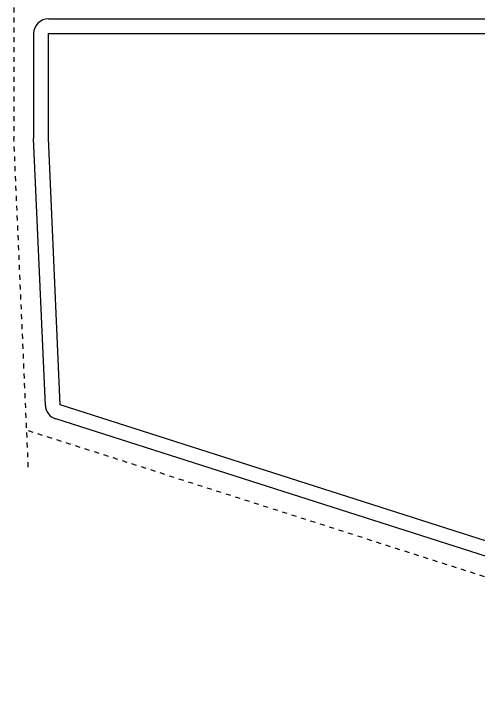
# Model space of a CAD drawing. Header units: millimetres. Extents: x 409504 to 410674, y 7402686 to 14806894.
# Drawn here: x 409705 to 409799, y 7402790.3 to 7402931.1 of the extents above; entities that cross this region are included whole.
import ezdxf

# ---------------------------------------------------------------- set-up
doc = ezdxf.new("R2010")
doc.units = ezdxf.units.MM
doc.linetypes.add('JIS_02_1.0', pattern=[2, 1, -1])
doc.layers.add('G_meiofio', color=8, linetype='Continuous')
doc.layers.add('G_quadra', color=4, linetype='Continuous')

msp = doc.modelspace()

# ---------------------------------------------------------------- linework, layer by layer
at = {"layer": 'G_meiofio', "linetype": 'JIS_02_1.0'}
for p, q in [((409704.96, 7403064.33), (409704.96, 7402905.75)), ((409707.88, 7402839.27), (409704.96, 7402905.75)), ((410107.01, 7402718.99), (409707.55, 7402846.73))]:
    msp.add_line(p, q, dxfattribs=at)
at = {"layer": 'G_meiofio'}
for p, q in [((409711.96, 7402930.07), (409883.01, 7402930.07)), ((409708.96, 7402927.07), (409708.96, 7402905.83)), ((409711.33, 7402851.78), (409708.96, 7402905.83)), ((409882.09, 7402795.11), (409713.42, 7402849.05))]:
    msp.add_line(p, q, dxfattribs=at)
for centre, start, end in [((409711.96, 7402927.07), 90, 180), ((409714.33, 7402851.91), 182.514, 252.2687)]:
    msp.add_arc(centre, 3, start, end, dxfattribs=at)
at = {"layer": 'G_quadra'}
msp.add_line((409714.33, 7402851.91), (409711.96, 7402905.9), dxfattribs=at)
msp.add_lwpolyline([(409711.96, 7402905.9), (409711.96, 7402927.07), (409879.01, 7402927.07), (409879.01, 7402799.25), (409714.33, 7402851.91)], dxfattribs=at)

doc.saveas('drawing.dxf')
